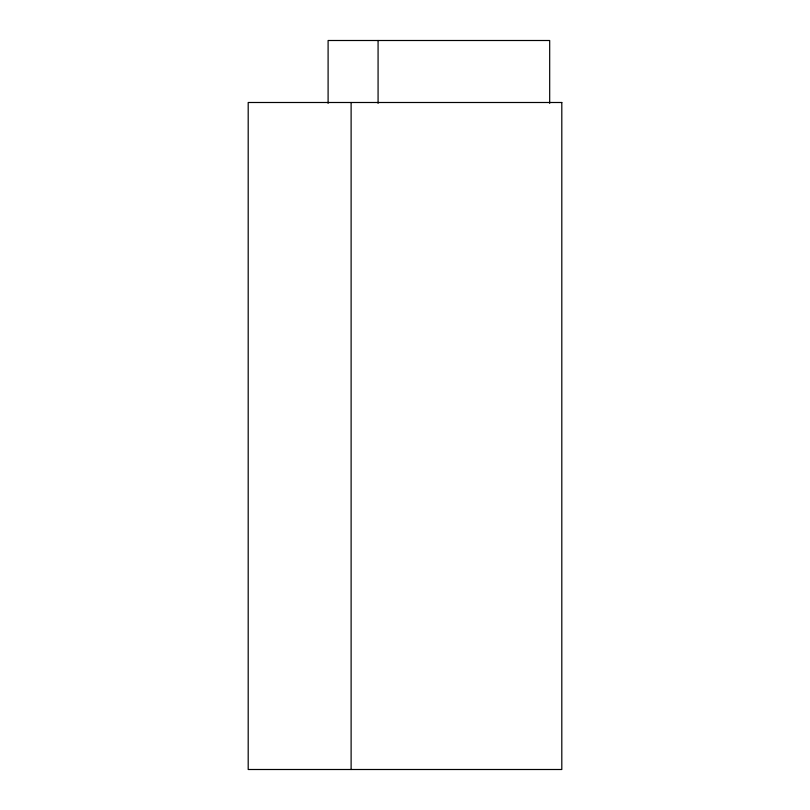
<?xml version="1.0" encoding="UTF-8"?>
<svg xmlns="http://www.w3.org/2000/svg" width="810" height="810" viewBox="0 0 810 810"><rect width="100%" height="100%" fill="white"/><g stroke="black" fill="none" stroke-linecap="round" stroke-linejoin="round"><path stroke-width="1.21" d="M549.686 103.366L549.686 40.5L328.101 40.5L328.101 103.366M378.078 40.5L378.078 103.366M351.115 102.495L351.115 769.5M561.806 102.495L248.194 102.495L248.194 769.5L561.806 769.5L561.806 102.495"/></g></svg>
